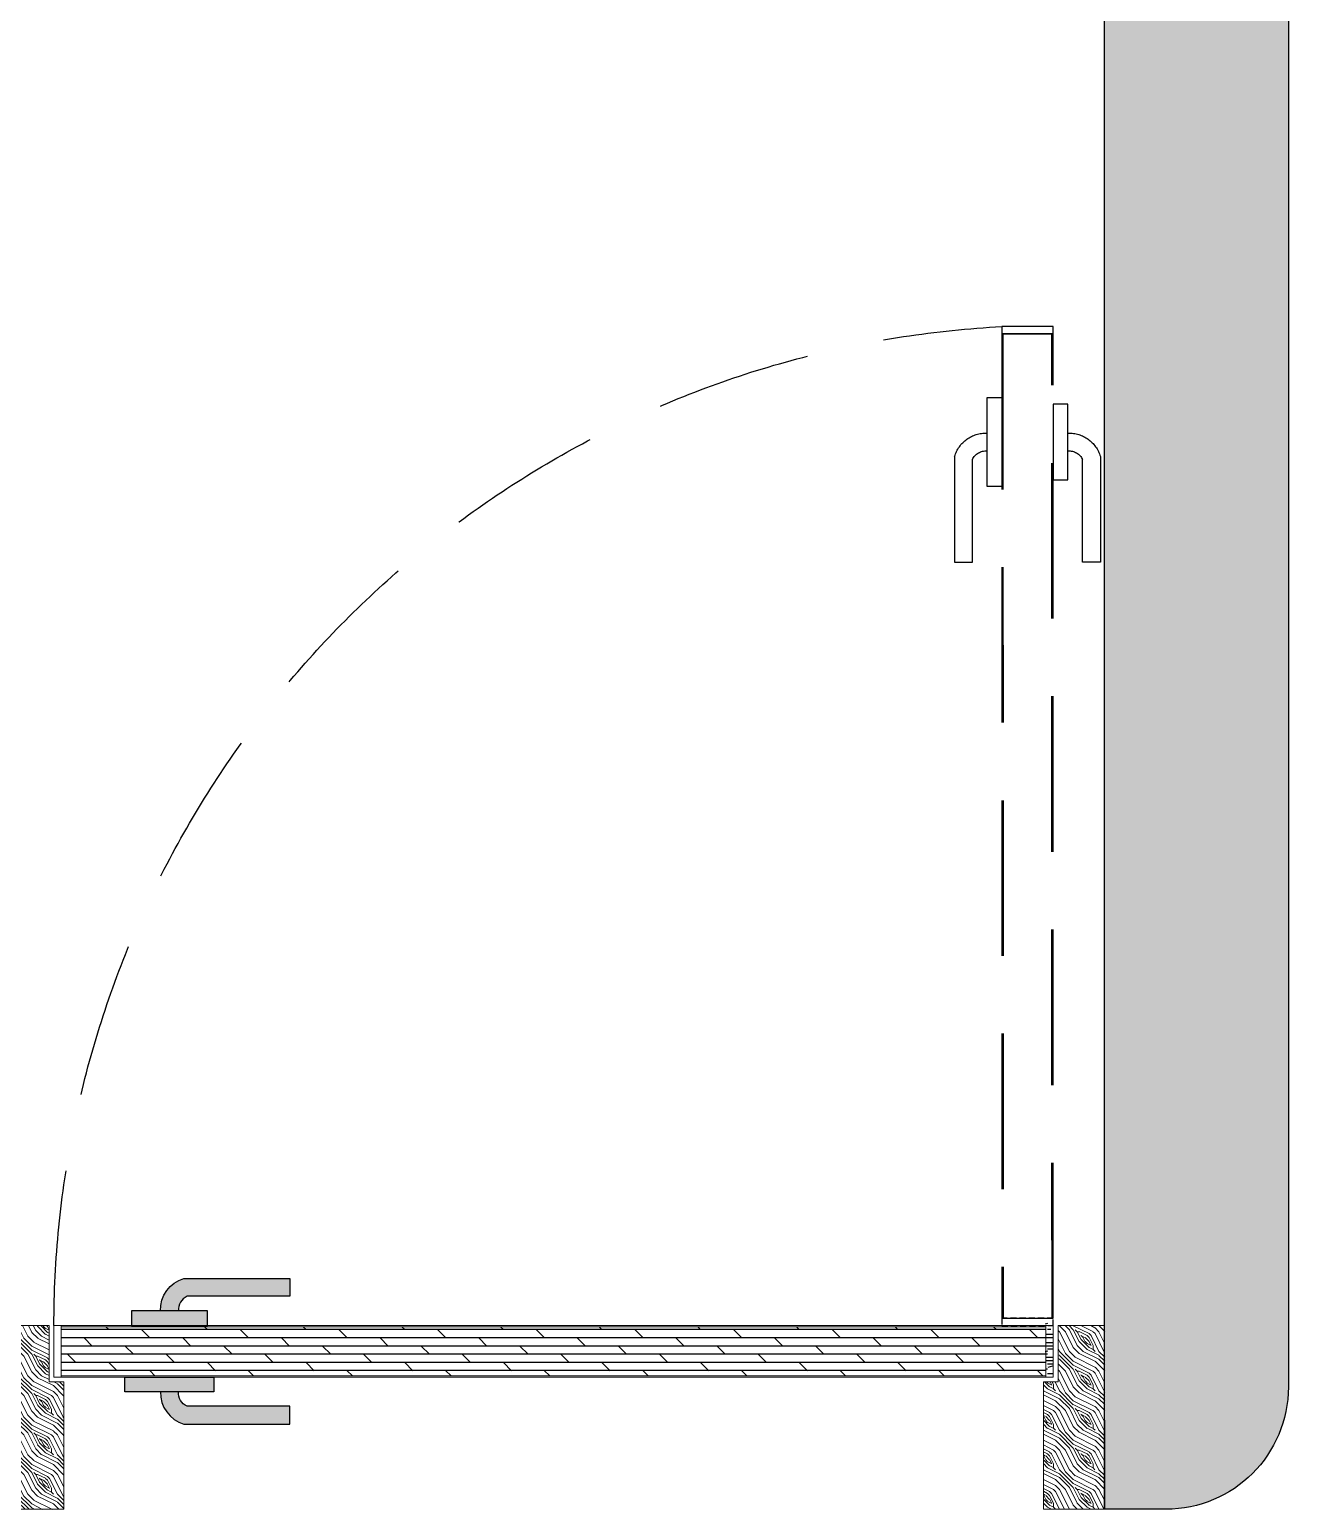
# Model space of a CAD drawing. Header units: millimetres. Extents: x 307301 to 459443, y -2888111 to -2805601.
# Drawn here: x 314841 to 315869, y -2816943 to -2815734 of the extents above; entities that cross this region are included whole.
import ezdxf

# ---------------------------------------------------------------- set-up
doc = ezdxf.new("R2010")
doc.units = ezdxf.units.MM
doc.header["$LTSCALE"] = 10
doc.header["$MEASUREMENT"] = 0
doc.linetypes.add('DASHED2', pattern=[0.375, 0.25, -0.125])
doc.linetypes.add('HIDDEN', pattern=[9.524999999999999, 6.35, -3.175])
for name, color, linetype, lineweight in [('Bma-Furniture', 6, 'Continuous', 9), ('Door', 4, 'Continuous', 9), ('DT-MEDIUM LIGHT', 6, 'Continuous', 15), ('HATCH WALL', 8, 'Continuous', 0)]:
    doc.layers.add(name, color=color, linetype=linetype, lineweight=lineweight)
for name, color, linetype in [('DT-HATCH', 7, 'Continuous'), ('Furniture - Plan', 3, 'Continuous'), ('PDA FURNITURE', 6, 'Continuous'), ('WALL - PDA', 1, 'Continuous')]:
    doc.layers.add(name, color=color, linetype=linetype)

# ---------------------------------------------------------------- blocks, each defined once
blk = doc.blocks.new('D9')
at = {"layer": 'Door'}
h = blk.add_hatch(dxfattribs=at)
h.set_pattern_fill('LEGNO2', color=252, scale=32.22134738774886, angle=0.003228556994107396, style=0, pattern_type=2)
h.set_pattern_definition([(0.00322855699409687, (17424424.41358342, -54550941.70404856), (32.21953169751399, 32.22316297567438), [1.611067369387443, -30.61028001836141]), (90.00322855699409, (17424437.30148691, -54550930.42585076), (-32.22316297567436, 32.219531697514), [3.222134738774887, -28.99921264897398]), (45.00322855699409, (17424430.85739898, -54550933.64834863), (-0.001815639080221184, 32.2213473372072), [2.278049260313843, -6.834147780941529, 2.278049260313843, -4.556098520627685, 15.94956695693567, -13.67195469220151]), (45.00322855699409, (17424422.80260683, -54550943.31520677), (-0.001815639080221184, 32.2213473372072), [2.278371473787721, -4.556742947575441, 2.278371473787721, -36.4543805665168]), (45.00322855699409, (17424434.07989687, -54550940.09243653), (-0.001815639080221184, 32.2213473372072), [2.278371473787721, -43.28949498787996]), (45.00322855699409, (17424437.30212235, -54550941.70332234), (-0.001815639080221184, 32.2213473372072), [2.278371473787721, -43.28949498787996]), (45.00322855699409, (17424432.46873872, -54550938.48145995), (-0.001815639080221184, 32.2213473372072), [2.278371473787721, -43.28949498787996]), (45.00322855699409, (17424430.85758051, -54550936.87048336), (-0.001815639080221184, 32.2213473372072), [4.556742947575441, -41.01112351409223]), (45.00322855699409, (17424438.91155564, -54550912.70401895), (-0.001815639080221184, 32.2213473372072), [4.556742947575441, -41.01112351409223]), (45.00322855699409, (17424427.63535503, -54550935.25959756), (-0.001815639080221184, 32.2213473372072), [9.113485895150882, -36.4543805665168]), (45.00322855699409, (17424426.02419687, -54550933.64862097), (-0.001815639080221184, 32.2213473372072), [9.113485895150882, -36.4543805665168]), (45.00322855699409, (17424446.96752795, -54550923.98103661), (-0.001815639080221184, 32.2213473372072), [9.113485895150882, -36.4543805665168]), (45.00322855699409, (17424424.41294795, -54550930.42657702), (-0.001815639080221184, 32.2213473372072), [6.835178864057937, -38.73268759760975]), (45.00322855699409, (17424417.96840613, -54550925.59373805), (-0.001815639080221184, 32.2213473372072), [6.835178864057937, -38.73268759760975]), (45.00322855699409, (17424421.19072243, -54550928.81569122), (-0.001815639080221184, 32.2213473372072), [6.835178864057937, -38.73268759760975]), (45.00322855699409, (17424442.13405351, -54550919.14810685), (-0.001815639080221184, 32.2213473372072), [11.39196692151972, -34.17589954014796]), (45.00322855699409, (17424438.91182802, -54550917.53722105), (-0.001815639080221184, 32.2213473372072), [11.39196692151972, -34.17589954014796]), (45.00322855699409, (17424442.13441664, -54550925.59237632), (-0.001815639080221184, 32.2213473372072), [15.94875323902875, -29.61911319041759]), (26.56827975699407, (17424427.63553659, -54550938.48173229), (32.22134733659648, 0.00181565197080343), [3.602455868317968, -68.44666697567044]), (26.56827975699407, (17424434.07926136, -54550928.81496496), (32.22134733659648, 0.00181565197080343), [3.602455868317968, -68.44666697567044]), (26.56827975699407, (17424432.46837556, -54550932.03719048), (32.22134733659648, 0.00181565197080343), [3.602455868317968, -68.44666697567044]), (26.56827975699407, (17424426.02465075, -54550941.70395781), (32.22134733659648, 0.00181565197080343), [7.204912381062883, -64.84421068847496]), (26.56827975699407, (17424432.46810318, -54550927.20398841), (32.22134733659648, 0.00181565197080343), [10.80736844270893, -61.24175462682891]), (26.56827975699407, (17424429.2458777, -54550925.5931026), (32.22134733659648, 0.00181565197080343), [14.40982460101903, -57.6392984685188]), (26.56827975699407, (17424426.02365221, -54550923.98221681), (32.22134733659648, 0.00181565197080343), [14.40982460101903, -57.6392984685188]), (26.56827975699407, (17424421.18990539, -54550914.31608492), (32.22134733659648, 0.00181565197080343), [14.40982460101903, -57.6392984685188]), (26.56827975699407, (17424421.19008696, -54550917.53821965), (32.22134733659648, 0.00181565197080343), [18.0122809526572, -54.03684211688063]), (26.56827975699407, (17424422.80133589, -54550920.76026357), (32.22134733659648, 0.00181565197080343), [18.0122809526572, -54.03684211688063]), (63.43817737699411, (17424434.07953371, -54550933.64816707), (-0.001815637436941605, 32.2213473365973), [3.602455868317967, -68.44666697567042]), (63.43817737699411, (17424429.24651317, -54550936.87057415), (-0.001815637436941605, 32.2213473365973), [3.602455868317967, -68.44666697567042]), (63.43817737699411, (17424424.41358342, -54550941.70404856), (-0.001815637436941605, 32.2213473365973), [7.204912381062881, -64.84421068847494]), (63.43817737699411, (17424434.0797153, -54550936.8703018), (-0.001815637436941605, 32.2213473365973), [7.204912381062881, -64.84421068847494]), (63.43817737699411, (17424421.1915395, -54550943.31529752), (-0.001815637436941605, 32.2213473365973), [10.80736844270893, -61.24175462682889]), (63.43817737699411, (17424417.96940473, -54550943.31547908), (-0.001815637436941605, 32.2213473365973), [14.40982460101903, -57.6392984685188]), (63.43817737699411, (17424446.96852655, -54550941.70277764), (-0.001815637436941605, 32.2213473365973), [14.40982460101903, -57.6392984685188]), (63.43817737699411, (17424435.69087342, -54550938.48127838), (-0.001815637436941605, 32.2213473365973), [14.40982460101903, -57.6392984685188]), (63.43817737699411, (17424442.13532445, -54550941.70304999), (-0.001815637436941605, 32.2213473365973), [18.0122809526572, -54.03684211688061]), (63.43817737699411, (17424438.91309897, -54550940.09216419), (-0.001815637436941605, 32.2213473365973), [18.0122809526572, -54.03684211688061])])
h.paths.add_polyline_path([(323474.123494247, -2815086.953121529), (323462.1238237265, -2815086.949321484), (323462.1231007171, -2815132.948058804), (323428.1240339912, -2815132.947524419), (323424.1231007217, -2815132.947461512), (323424.1242066156, -2815128.947572204), (323424.1238511237, -2814982.903018714), (323474.1239237143, -2814982.903804575)])
h = blk.add_hatch(dxfattribs=at)
h.set_pattern_fill('LEGNO2', color=252, scale=32.22134738774886, angle=0.003228556994107396, style=0, pattern_type=2)
h.set_pattern_definition([(0.00322855699409687, (17424469.40028586, -54551058.31402284), (32.21953169751399, 32.22316297567438), [1.611067369387443, -30.61028001836141]), (90.00322855699407, (17424482.28818936, -54551047.03582505), (-32.22316297567436, 32.219531697514), [3.222134738774887, -28.99921264897398]), (45.00322855699409, (17424475.84410142, -54551050.25832291), (-0.001815639080221184, 32.2213473372072), [2.278049260313842, -6.834147780941528, 2.278049260313842, -4.556098520627685, 15.94956695693567, -13.67195469220151]), (45.00322855699409, (17424467.78930928, -54551059.92518105), (-0.001815639080221184, 32.2213473372072), [2.27837147378772, -4.55674294757544, 2.27837147378772, -36.45438056651679]), (45.00322855699409, (17424479.06659931, -54551056.70241081), (-0.001815639080221184, 32.2213473372072), [2.27837147378772, -43.28949498787996]), (45.00322855699409, (17424482.2888248, -54551058.31329662), (-0.001815639080221184, 32.2213473372072), [2.27837147378772, -43.28949498787996]), (45.00322855699409, (17424477.45544117, -54551055.09143423), (-0.001815639080221184, 32.2213473372072), [2.27837147378772, -43.28949498787996]), (45.00322855699409, (17424475.84428295, -54551053.48045764), (-0.001815639080221184, 32.2213473372072), [4.55674294757544, -41.01112351409223]), (45.00322855699409, (17424483.89825809, -54551029.31399323), (-0.001815639080221184, 32.2213473372072), [4.55674294757544, -41.01112351409223]), (45.00322855699409, (17424472.62205747, -54551051.86957184), (-0.001815639080221184, 32.2213473372072), [9.11348589515088, -36.45438056651679]), (45.00322855699409, (17424471.01089932, -54551050.25859526), (-0.001815639080221184, 32.2213473372072), [9.11348589515088, -36.45438056651679]), (45.00322855699409, (17424491.9542304, -54551040.59101089), (-0.001815639080221184, 32.2213473372072), [9.11348589515088, -36.45438056651679]), (45.00322855699409, (17424469.39965039, -54551047.0365513), (-0.001815639080221184, 32.2213473372072), [6.835178864057936, -38.73268759760974]), (45.00322855699409, (17424462.95510858, -54551042.20371233), (-0.001815639080221184, 32.2213473372072), [6.835178864057936, -38.73268759760974]), (45.00322855699409, (17424466.17742487, -54551045.4256655), (-0.001815639080221184, 32.2213473372072), [6.835178864057936, -38.73268759760974]), (45.00322855699409, (17424487.12075595, -54551035.75808114), (-0.001815639080221184, 32.2213473372072), [11.39196692151972, -34.17589954014795]), (45.00322855699409, (17424483.89853047, -54551034.14719533), (-0.001815639080221184, 32.2213473372072), [11.39196692151972, -34.17589954014795]), (45.00322855699409, (17424487.12111908, -54551042.2023506), (-0.001815639080221184, 32.2213473372072), [15.94875323902874, -29.61911319041759]), (26.56827975699407, (17424472.62223903, -54551055.09170657), (32.22134733659648, 0.00181565197080343), [3.602455868317967, -68.44666697567042]), (26.56827975699407, (17424479.06596381, -54551045.42493924), (32.22134733659648, 0.00181565197080343), [3.602455868317967, -68.44666697567042]), (26.56827975699407, (17424477.45507801, -54551048.64716476), (32.22134733659648, 0.00181565197080343), [3.602455868317967, -68.44666697567042]), (26.56827975699407, (17424471.0113532, -54551058.31393209), (32.22134733659648, 0.00181565197080343), [7.204912381062882, -64.84421068847494]), (26.56827975699407, (17424477.45480563, -54551043.81396269), (32.22134733659648, 0.00181565197080343), [10.80736844270893, -61.2417546268289]), (26.56827975699407, (17424474.23258014, -54551042.20307689), (32.22134733659648, 0.00181565197080343), [14.40982460101903, -57.6392984685188]), (26.56827975699407, (17424471.01035466, -54551040.59219109), (32.22134733659648, 0.00181565197080343), [14.40982460101903, -57.6392984685188]), (26.56827975699407, (17424466.17660784, -54551030.9260592), (32.22134733659648, 0.00181565197080343), [14.40982460101903, -57.6392984685188]), (26.56827975699407, (17424466.1767894, -54551034.14819393), (32.22134733659648, 0.00181565197080343), [18.0122809526572, -54.03684211688062]), (26.56827975699407, (17424467.78803833, -54551037.37023785), (32.22134733659648, 0.00181565197080343), [18.0122809526572, -54.03684211688062]), (63.43817737699411, (17424479.06623615, -54551050.25814135), (-0.001815637436941605, 32.2213473365973), [3.602455868317967, -68.44666697567041]), (63.43817737699411, (17424474.23321562, -54551053.48054843), (-0.001815637436941605, 32.2213473365973), [3.602455868317967, -68.44666697567041]), (63.43817737699411, (17424469.40028586, -54551058.31402284), (-0.001815637436941605, 32.2213473365973), [7.20491238106288, -64.84421068847493]), (63.43817737699411, (17424479.06641775, -54551053.48027608), (-0.001815637436941605, 32.2213473365973), [7.20491238106288, -64.84421068847493]), (63.43817737699411, (17424466.17824194, -54551059.9252718), (-0.001815637436941605, 32.2213473365973), [10.80736844270893, -61.24175462682889]), (63.43817737699411, (17424462.95610718, -54551059.92545336), (-0.001815637436941605, 32.2213473365973), [14.40982460101902, -57.63929846851879]), (63.43817737699411, (17424491.955229, -54551058.31275193), (-0.001815637436941605, 32.2213473365973), [14.40982460101902, -57.63929846851879]), (63.43817737699411, (17424480.67757587, -54551055.09125266), (-0.001815637436941605, 32.2213473365973), [14.40982460101902, -57.63929846851879]), (63.43817737699411, (17424487.1220269, -54551058.31302427), (-0.001815637436941605, 32.2213473365973), [18.0122809526572, -54.03684211688061]), (63.43817737699411, (17424483.89980141, -54551056.70213847), (-0.001815637436941605, 32.2213473365973), [18.0122809526572, -54.03684211688061])])
h.paths.add_polyline_path([(324274.1233643139, -2815086.961434437), (324286.1230349316, -2815086.958011559), (324286.1223118984, -2815132.956748878), (324320.1213785693, -2815132.957283269), (324324.1223118146, -2815132.957346175), (324324.1213316665, -2815128.957456828), (324324.1238510715, -2814982.948454998), (324274.1237784805, -2814982.94766911)])
at = {"layer": 'DT-HATCH', "ltscale": 10, "true_color": 0x827040}
h = blk.add_hatch(dxfattribs=at)
h.set_pattern_fill('LEGNO1', color=47, scale=53.70224564624812, angle=180.0032285569941, pattern_type=2)
h.set_pattern_definition([(180.0032285569941, (153420528.7906665, -222876755.2386307), (0.003026065133622598, -53.70224556099032), [10.74044912924962, -16.11067369387442, 5.370224564624809, -21.48089825849924]), (180.0032285569941, (153420491.1991703, -222876756.5833051), (0.003026065133622598, -53.70224556099032), [10.74044912924962, -42.96179651699848]), (180.0032285569941, (153420496.5695461, -222876759.2681147), (0.003026065133622598, -53.70224556099032), [5.370224564624809, -48.33202108162327]), (180.0032285569941, (153420526.1058568, -222876760.6090065), (0.003026065133622598, -53.70224556099032), [2.685112282312405, -37.59157195237366, 2.685112282312405, -10.74044912924962]), (180.0032285569941, (153420507.3102221, -222876763.2951779), (0.003026065133622598, -53.70224556099032), [10.74044912924962, -16.11067369387442, 2.685112282312405, -24.16601054081164]), (180.0032285569941, (153420520.7358592, -222876764.6369776), (0.003026065133622598, -53.70224556099032), [8.055336846937212, -45.64690879931088]), (180.0032285569941, (153420507.3103735, -222876765.9802902), (0.003026065133622598, -53.70224556099032), [16.11067369387442, -37.59157195237366]), (180.0032285569941, (153420523.4211228, -222876767.3219385), (0.003026065133622598, -53.70224556099032), [10.74044912924962, -42.96179651699848]), (180.0032285569941, (153420501.9403002, -222876768.6657051), (0.003026065133622598, -53.70224556099032), [26.85112282312404, -26.85112282312404]), (180.0032285569941, (153420518.0511252, -222876771.3499095), (0.003026065133622598, -53.70224556099032), [5.370224564624809, -16.11067369387442, 10.74044912924962, -21.48089825849924]), (180.0032285569941, (153420480.4596289, -222876772.694584), (0.003026065133622598, -53.70224556099032), [10.74044912924962, -42.96179651699848]), (180.0032285569941, (153420491.2001537, -222876774.0365348), (0.003026065133622598, -53.70224556099032), [5.370224564624809, -48.33202108162327]), (180.0032285569941, (153420501.9406785, -222876775.3784857), (0.003026065133622598, -53.70224556099032), [5.370224564624809, -48.33202108162327]), (180.0032285569941, (153420528.7918769, -222876776.7195289), (0.003026065133622598, -53.70224556099032), [10.74044912924962, -42.96179651699848]), (180.0032285569941, (153420501.9408298, -222876778.063598), (0.003026065133622598, -53.70224556099032), [10.74044912924962, -42.96179651699848]), (180.0032285569941, (153420501.9409811, -222876780.7487103), (0.003026065133622598, -53.70224556099032), [10.74044912924962, -10.74044912924962, 10.74044912924962, -21.48089825849924]), (180.0032285569941, (153420512.6815815, -222876783.4332174), (0.003026065133622598, -53.70224556099032), [5.370224564624809, -26.85112282312404, 10.74044912924962, -10.74044912924962]), (180.0032285569941, (153420501.941208, -222876784.7763788), (0.003026065133622598, -53.70224556099032), [16.11067369387442, -37.59157195237366]), (180.0032285569941, (153420501.9413593, -222876787.461491), (0.003026065133622598, -53.70224556099032), [10.74044912924962, -42.96179651699848]), (180.0032285569941, (153420523.4223332, -222876788.8028367), (0.003026065133622598, -53.70224556099032), [16.11067369387442, -21.48089825849924, 5.370224564624809, -10.74044912924962]), (180.0032285569941, (153420523.4224845, -222876791.487949), (0.003026065133622598, -53.70224556099032), [26.85112282312404, -26.85112282312404]), (180.0032285569941, (153420491.2012128, -222876792.8323207), (0.003026065133622598, -53.70224556099032), [5.370224564624809, -48.33202108162327]), (180.0032285569941, (153420507.3119621, -222876794.173969), (0.003026065133622598, -53.70224556099032), [10.74044912924962, -42.96179651699848]), (180.0032285569941, (153420518.0524869, -222876795.51592), (0.003026065133622598, -53.70224556099032), [5.370224564624809, -21.48089825849924, 5.370224564624809, -21.48089825849924]), (180.0032285569941, (153420523.4227871, -222876796.8581735), (0.003026065133622598, -53.70224556099032), [5.370224564624809, -16.11067369387442, 10.74044912924962, -21.48089825849924]), (180.0032285569941, (153420512.6824137, -222876798.201335), (0.003026065133622598, -53.70224556099032), [5.370224564624809, -26.85112282312404, 5.370224564624809, -16.11067369387442]), (180.0032285569941, (153420501.9420402, -222876799.5444962), (0.003026065133622598, -53.70224556099032), [16.11067369387442, -37.59157195237366]), (180.0032285569941, (153420523.4230897, -222876802.228398), (0.003026065133622598, -53.70224556099032), [10.74044912924962, -42.96179651699848]), (180.0032285569941, (153420496.5720426, -222876803.5724673), (0.003026065133622598, -53.70224556099032), [5.370224564624809, -48.33202108162327]), (180.0032285569941, (153420485.8316692, -222876804.9156287), (0.003026065133622598, -53.70224556099032), [5.370224564624809, -48.33202108162327]), (194.0394720269941, (153420491.1993215, -222876759.2684174), (-53.70224555945789, -0.003026063169596146), [5.531331301563544, -215.8886944810911]), (194.0394720269941, (153420485.8297779, -222876771.3517252), (-53.70224555945789, -0.003026063169596146), [5.531331301563544, -215.8886944810911]), (194.0394720269941, (153420491.201818, -222876803.5727699), (-53.70224555945789, -0.003026063169596146), [5.531331301563544, -215.8886944810911]), (194.0394720269941, (153420507.3113569, -222876783.43352), (-53.70224555945789, -0.003026063169596146), [5.531331301563544, -215.8886944810911]), (194.0394720269941, (153420496.5713617, -222876791.489462), (-53.70224555945789, -0.003026063169596146), [5.531331301563544, -215.8886944810911]), (194.0394720269941, (153420491.2009103, -222876787.4620962), (-53.70224555945789, -0.003026063169596146), [5.531331301563544, -215.8886944810911]), (194.0394720269941, (153420518.0525626, -222876796.8584762), (-53.70224555945789, -0.003026063169596146), [5.531331301563544, -215.8886944810911]), (194.0394720269941, (153420496.571513, -222876794.1745743), (-53.70224555945789, -0.003026063169596146), [5.531331301563544, -215.8886944810911]), (194.0394720269941, (153420485.8299291, -222876774.0368374), (-53.70224555945789, -0.003026063169596146), [11.06266260312709, -210.3573631795276]), (194.0394720269941, (153420491.2003807, -222876778.0642032), (-53.70224555945789, -0.003026063169596146), [11.06266260312709, -210.3573631795276]), (194.0394720269941, (153420491.200532, -222876780.7493155), (-53.70224555945789, -0.003026063169596146), [11.06266260312709, -210.3573631795276]), (345.9669850869941, (153420507.3102221, -222876763.2951779), (53.70224555945767, 0.003026067097494276), [5.531331301563551, -11.0626626031271, 5.531331301563551, -199.2947005764007]), (345.9669850869941, (153420518.0511252, -222876771.3499095), (53.70224555945767, 0.003026067097494276), [5.531331301563551, -215.8886944810913]), (345.9669850869941, (153420518.0524869, -222876795.51592), (53.70224555945767, 0.003026067097494276), [11.0626626031271, -210.3573631795278]), (14.039472026994, (153420491.1991703, -222876756.5833051), (53.70224555945789, 0.003026063169590132), [5.531331301563552, -215.8886944810914]), (165.966985086994, (153420480.4587211, -222876756.5839103), (-53.70224555945768, -0.003026067097463022), [5.531331301563553, -215.8886944810913]), (165.966985086994, (153420496.5704539, -222876775.3787884), (-53.70224555945768, -0.003026067097463022), [5.531331301563553, -215.8886944810913]), (165.966985086994, (153420485.8305344, -222876784.7772865), (-53.70224555945768, -0.003026067097463022), [5.531331301563553, -215.8886944810913]), (165.966985086994, (153420507.3116595, -222876788.8037446), (-53.70224555945768, -0.003026067097463022), [5.531331301563553, -215.8886944810913]), (165.966985086994, (153420512.6822624, -222876795.5162227), (-53.70224555945768, -0.003026067097463022), [5.531331301563553, -215.8886944810913]), (165.966985086994, (153420507.3121891, -222876798.2016375), (-53.70224555945768, -0.003026067097463022), [5.531331301563553, -215.8886944810913]), (165.966985086994, (153420507.3116595, -222876788.8037446), (-53.70224555945768, -0.003026067097463022), [5.531331301563553, -215.8886944810913]), (165.966985086994, (153420491.2014398, -222876796.8599892), (-53.70224555945768, -0.003026067097463022), [22.12532520625421, -199.2947005764007]), (165.966985086994, (153420523.4207445, -222876760.6091577), (-53.70224555945768, -0.003026067097463022), [22.12532520625421, -199.2947005764007]), (165.966985086994, (153420518.0507469, -222876764.6371288), (-53.70224555945768, -0.003026067097463022), [22.12532520625421, -199.2947005764007]), (165.966985086994, (153420512.6806737, -222876767.3225437), (-53.70224555945768, -0.003026067097463022), [5.531331301563553, -11.06266260312711, 11.06266260312711, -193.7633692748371]), (165.966985086994, (153420512.6809007, -222876771.3502122), (-53.70224555945768, -0.003026067097463022), [11.06266260312711, -11.06266260312711, 11.06266260312711, -188.2320379732735]), (165.966985086994, (153420518.0514278, -222876776.7201341), (-53.70224555945768, -0.003026067097463022), [22.12532520625421, -199.2947005764007]), (165.966985086994, (153420523.4218793, -222876780.7474999), (-53.70224555945768, -0.003026067097463022), [22.12532520625421, -199.2947005764007]), (165.966985086994, (153420523.4220306, -222876783.4326122), (-53.70224555945768, -0.003026067097463022), [22.12532520625421, -199.2947005764007]), (165.966985086994, (153420485.8313665, -222876799.5454041), (-53.70224555945768, -0.003026067097463022), [5.531331301563553, -215.8886944810913]), (165.9669960869942, (153420480.4614446, -222876804.9159313), (-53.70224555887573, -0.003036377188488154), [11.0626626031271, -210.3573631795277]), (165.9669960869942, (153420512.6826406, -222876802.2290033), (-53.70224555887573, -0.003036377188488154), [11.0626626031271, -210.3573631795277]), (165.9669860869942, (153420518.0502174, -222876755.2392359), (-53.70224555940485, -0.003027004378491274), [22.12532520625422, -199.2947005764007]), (165.9669860869942, (153420485.8309883, -222876792.8326234), (-53.70224555940485, -0.003027004378491274), [16.59399390469066, -204.8260318779643]), (165.9669860869942, (153420480.4605368, -222876788.8052576), (-53.70224555940485, -0.003027004378491274), [33.18798780938131, -188.2320379732736])])
h.paths.add_polyline_path([(324276.1239535123, -2815090.961907764), (324282.1237887725, -2815090.962002013), (324282.1231286846, -2815132.958568438), (324276.1232934062, -2815132.958474165)])
at = {"layer": 'DT-HATCH'}
h = blk.add_hatch(dxfattribs=at)
h.set_pattern_fill('DOLMIT', color=8, scale=26.85112282312406, angle=-179.9967714430059)
h.set_pattern_definition([(180.0032285569941, (17426036.70929983, -54563679.88255444), (0.0003782581417033913, -6.71278069512379), []), (225.003228556994, (17426036.70929983, -54563679.88255444), (13.42631788400119, -13.42480485143693), [9.493305515351938, -18.98661103070388])])
h.paths.add_polyline_path([(323472.121997335, -2815091.950092483), (324276.1239374283, -2815091.960174301), (324276.1233087316, -2815131.960207611), (323472.1213686378, -2815131.950125797)])
at = {"layer": 'Furniture - Plan', "ltscale": 500}
h = blk.add_hatch(color=8, dxfattribs=at)
h.set_gradient(color1=(128, 128, 128), rotation=89.99999999999996, one_color=1, tint=1, name='CYLINDER')
edge = h.paths.add_edge_path()
edge.add_arc((323579.723340979, -2815077.977782852), 26.58298861146589, 106.20097412021761, 182.0938280796565, ccw=False)
edge.add_line((323572.3064895775, -2815052.450432837), (323658.6268189242, -2815052.451153538))
edge.add_line((323658.6268189242, -2815052.451153538), (323658.6267172224, -2815067.026075704))
edge.add_line((323658.6267172224, -2815067.026075704), (323574.8000603612, -2815067.025372361))
edge.add_arc((323579.7233504796, -2815077.977780869), 12.00808218348517, 114.2047114632828, 184.6403726553042)
edge.add_line((323567.7546293484, -2815078.949249973), (323553.1581008919, -2815078.949020533))
h = blk.add_hatch(color=8, dxfattribs=at)
h.set_gradient(color1=(128, 128, 128), one_color=1, tint=1, name='CYLINDER')
h.paths.add_polyline_path([(323596.7901893929, -2815090.949478883), (323596.7904187087, -2815078.94968349), (323524.1223930889, -2815078.948459714), (323524.1221638033, -2815090.947833738)])
h = blk.add_hatch(color=8, dxfattribs=at)
h.set_gradient(color1=(128, 128, 128), one_color=1, tint=1, name='CYLINDER')
h.paths.add_polyline_path([(323529.4564231769, -2815132.949254587), (323529.4562753108, -2815144.94865945), (323591.4545734539, -2815144.949564307), (323591.4547213376, -2815132.949799798)])
h = blk.add_hatch(color=8, dxfattribs=at)
h.set_gradient(color1=(128, 128, 128), rotation=89.99999999999996, one_color=1, tint=1, name='CYLINDER')
edge = h.paths.add_edge_path()
edge.add_arc((323579.7223957973, -2815145.92087215), 26.58305051063712, 177.9046648322693, 253.7974271846367)
edge.add_line((323572.30481485, -2815171.448074647), (323658.6252714712, -2815171.449873227))
edge.add_line((323658.6252714712, -2815171.449873227), (323658.6256279037, -2815156.874951152))
edge.add_line((323658.6256279037, -2815156.874951152), (323574.7988437256, -2815156.873213512))
edge.add_arc((323579.7223958643, -2815145.920872168), 12.00812835469537, 175.3584954543177, 245.7940168477997, ccw=False)
edge.add_line((323567.7536479076, -2815144.949162884), (323553.1571194087, -2815144.948933444))
at = {"color": 3}
for points, elevation in [([(323553.1581008919, -2815078.949020533, -0.3438047555997906), (323572.3064895775, -2815052.450432837), (323658.6268189242, -2815052.451153538), (323658.6267172224, -2815067.026075704), (323574.8000603612, -2815067.025372361, 0.3173899531400475), (323567.7546293484, -2815078.949249973), (323553.1581008919, -2815078.949020533)], 0.008709762111084809), ([(323553.1571194087, -2815144.948933444, 0.343804308643435), (323572.30481485, -2815171.448074647), (323658.6252714712, -2815171.449873227), (323658.6256279037, -2815156.874951152), (323574.7988437256, -2815156.873213512, -0.317389281712108), (323567.7536479076, -2815144.949162884), (323553.1571194087, -2815144.948933444)], 0.00870976180397565)]:
    blk.add_lwpolyline(points, format="xyb", dxfattribs=dict(at, elevation=elevation))
for points, elevation in [([(323524.1223930959, -2815078.948405292), (323524.12216378, -2815090.94779514), (323596.7901893756, -2815090.949367743), (323596.7904187217, -2815078.949977848)], 2.980013868055073e-10), ([(323529.4562753118, -2815144.948690653), (323529.4564232323, -2815132.949300802), (323591.4547213386, -2815132.949874034), (323591.4545734487, -2815144.949263912)], 1.135237481283382e-10)]:
    blk.add_lwpolyline(points, close=True, dxfattribs=dict(at, elevation=elevation))
at = {"color": 3, "linetype": 'HIDDEN', "ltscale": 2}
for points, elevation in [([(324240.0992941725, -2815942.967618686), (324240.1158382901, -2815138.965592409), (324282.115816688, -2815138.966252522), (324282.0992725705, -2815942.96827878)], -0.0001682824307912646), ([(324241.0992667148, -2815942.96763437), (324241.1175168207, -2815138.965605684), (324281.1175501304, -2815138.966234381), (324281.0993000282, -2815942.968263066)], -0.0001682824307912647), ([(324228.0975795238, -2815890.967238608), (324240.0969693711, -2815890.967467924), (324240.0985419749, -2815818.299442329), (324228.0991520792, -2815818.299212982)], -0.0001682826677980819), ([(324294.0978648838, -2815885.633356392), (324282.0984750338, -2815885.633208472), (324282.0990482661, -2815823.634910366), (324294.0984381436, -2815823.635058255)], -0.0001682828522757206), ([(324240.0991999031, -2815948.96745405), (324240.0992941725, -2815942.967618686), (324282.0970085574, -2815942.968278732), (324282.096914309, -2815948.96811404)], -0.0001682824307912642)]:
    blk.add_lwpolyline(points, close=True, dxfattribs=dict(at, elevation=elevation))
at = {"color": 3, "linetype": 'DASHED2', "ltscale": 2, "elevation": 2.980013875644488e-10}
blk.add_lwpolyline([(324240.1264650262, -2815138.965376204), (324240.1265593258, -2815132.965540892), (324282.1231257542, -2815132.966205955), (324282.123031454, -2815138.966041264)], close=True, dxfattribs=at)
at = {"color": 3, "linetype": 'HIDDEN', "ltscale": 2}
for points, elevation in [([(324228.0981947639, -2815861.931530812, -0.3438047555997906), (324201.5996070689, -2815842.783142127), (324201.6003277692, -2815756.46281278), (324216.175249935, -2815756.462914482), (324216.1745465923, -2815840.289571343, 0.3173899531400475), (324228.0984242045, -2815847.335002356), (324228.0981947639, -2815861.931530812)], 0.008709754528636586), ([(324294.098107675, -2815861.932512295, 0.343804308643435), (324320.5972488782, -2815842.784816854), (324320.5990474581, -2815756.464360233), (324306.0241253831, -2815756.4640038), (324306.0223877438, -2815840.290787979, -0.317389281712108), (324294.0983371151, -2815847.335983797), (324294.098107675, -2815861.932512295)], 0.008709754221527428)]:
    blk.add_lwpolyline(points, format="xyb", dxfattribs=dict(at, elevation=elevation))
blk.add_arc((324284.0926224465, -2815132.179828235, -3.304057233508684e-05), 817.9714827981762, 180.0550679945949, 266.917021042867, dxfattribs=at)
at = {"layer": 'Bma-Furniture', "elevation": 5.350082040807041e-10}
blk.add_lwpolyline([(323472.122013018, -2815090.950119941), (324276.123950703, -2815090.958495771), (324276.1232905908, -2815132.958474168), (323472.121352924, -2815132.950098339)], close=True, dxfattribs=at)
at = {"layer": 'Bma-Furniture', "color": 3, "elevation": 5.35008204026494e-10}
blk.add_lwpolyline([(323472.121997335, -2815091.950092483), (324276.1239374283, -2815091.960174301), (324276.1233087316, -2815131.960207611), (323472.1213686378, -2815131.950125797)], close=True, dxfattribs=at)
at = {"layer": 'DT-MEDIUM LIGHT', "color": 6, "ltscale": 500002000010000}
for points, elevation in [([(323474.123494247, -2815086.953121529), (323462.1238237265, -2815086.949321484), (323462.1231007171, -2815132.948058804), (323428.1240339912, -2815132.947524419), (323424.1231007217, -2815132.947461512), (323424.1242066156, -2815128.947572204), (323424.1238511237, -2814982.903018714), (323474.1239237143, -2814982.903804575)], 2.980013874560286e-10), ([(324274.1233643139, -2815086.961434437), (324286.1230349316, -2815086.958011559), (324286.1223118984, -2815132.956748878), (324320.1213785693, -2815132.957283269), (324324.1223118146, -2815132.957346175), (324324.1213316665, -2815128.957456828), (324324.1238510715, -2814982.948454998), (324274.1237784805, -2814982.94766911)], 2.980013877812892e-10)]:
    blk.add_lwpolyline(points, close=True, dxfattribs=dict(at, elevation=elevation))
at = {"layer": 'DT-MEDIUM LIGHT'}
for points, elevation in [([(323466.1221776544, -2815090.950025672), (323472.122013018, -2815090.950119941), (323472.1213529725, -2815132.947834326), (323466.1215176638, -2815132.947740078)], 5.350082044872799e-10), ([(323466.1230615857, -2815090.951165338), (324282.1239971569, -2815090.969426565), (324282.1233371542, -2815132.965994631), (323466.1224014796, -2815132.947733301)], 5.350082041891243e-10)]:
    blk.add_lwpolyline(points, close=True, dxfattribs=dict(at, elevation=elevation))
at = {"layer": 'DT-MEDIUM LIGHT', "color": 6, "ltscale": 500002000010000, "elevation": -6.241649110366568e-10}
blk.add_lwpolyline([(324274.1233643139, -2815086.961434437), (324286.1230348347, -2815086.961623007)], dxfattribs=at)

msp = doc.modelspace()

# ---------------------------------------------------------------- hatches: boundary and pattern name
at = {"layer": 'HATCH WALL'}
h = msp.add_hatch(color=7, dxfattribs=at)
edge = h.paths.add_edge_path()
edge.add_line((315769.1040248625, -2816942.902978092), (315719.1040248615, -2816942.902978092))
edge.add_line((315719.1040248615, -2816942.902978092), (315719.1040248615, -2814852.907624868))
edge.add_line((315719.1040248615, -2814852.907624868), (315869.1040248625, -2814852.907624868))
edge.add_line((315869.1040248625, -2814852.907624868), (315869.1040248625, -2816842.902978092))
edge.add_arc((315769.1040248625, -2816842.902978092), 100, -90, 0, ccw=False)

# ---------------------------------------------------------------- linework, layer by layer
at = {"layer": 'WALL - PDA', "elevation": 0.05547479540109634}
msp.add_lwpolyline([(315769.1040248625, -2816942.902978092), (315719.1040248615, -2816942.902978092), (315719.1040248615, -2814852.907624868), (315869.1040248625, -2814852.907624868), (315869.1040248625, -2816842.902978092, -0.414213562373095)], format="xyb", close=True, dxfattribs=at)

# ---------------------------------------------------------------- block references
at = {"layer": 'PDA FURNITURE', "xscale": -1, "rotation": 180}
msp.add_blockref('D9', (-8605.01828695339, -5631925.851433067, 0.05547479510309496), dxfattribs=at)

doc.saveas('drawing.dxf')
